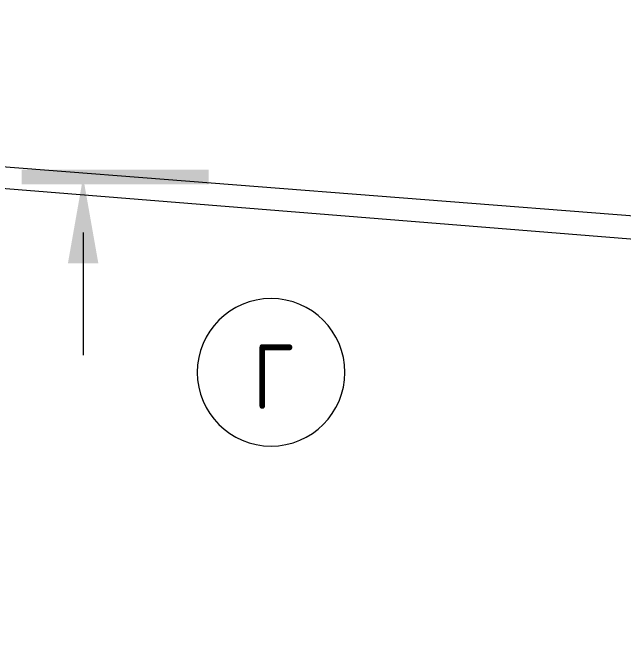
# Model space of a CAD drawing. Header units: millimetres. Extents: x -515342 to 330399, y -224905 to 507333.
# Drawn here: x -379804 to -376497, y 265969 to 269420 of the extents above; entities that cross this region are included whole.
import ezdxf

# ---------------------------------------------------------------- set-up
doc = ezdxf.new("R2010")
doc.units = ezdxf.units.MM
for name, color, linetype, lineweight in [('Оси', 7, 'Continuous', 0), ('Разрезы', 7, 'Continuous', 0), ('экспертиза ДУ', 1, 'Continuous', 0)]:
    doc.layers.add(name, color=color, linetype=linetype, lineweight=lineweight)
doc.styles.add('GOST Common', font='', dxfattribs={"width": 0.9, "height": 350})
doc.styles.get('GOST Common').set_extended_font_data('GOST Common')

# ---------------------------------------------------------------- blocks, each defined once
blk = doc.blocks.new('Ось сетки - Круг_Ø8 мм-6577-О_АР_П_3__6_750_План 3 этажа')
at = {"layer": 'Оси'}
for start, end in [(360, 180), (180, 360)]:
    blk.add_arc((0, 0), 4, start, end, dxfattribs=at)
blk = doc.blocks.new('Разрез - Номер вида спереди_3_5 мм-64067-О_АР_П_3__6_750_План 3 этажа')
at = {"layer": 'Разрезы'}
for points in [[(9.798, 0.404), (9.798, -0.394), (-0.333, -0.394), (-0.333, 0.404)], [(2.176, -4.675), (3, 0), (3.824, -4.675)]]:
    blk.add_hatch(color=256, dxfattribs=at).paths.add_polyline_path(points)
at = {"layer": 'Разрезы', "lineweight": 20}
blk.add_line((3, -3), (3, -9.663), dxfattribs=at)

msp = doc.modelspace()

# ---------------------------------------------------------------- linework, layer by layer
at = {"layer": 'экспертиза ДУ', "elevation": 0}
for points in [[(-448444.9427, 273966.9311), (-348692.2247, 265968.9217)], [(-347818.399, 266070.9894), (-448444.9427, 273966.9311)]]:
    msp.add_lwpolyline(points, dxfattribs=at)

# ---------------------------------------------------------------- block references
at = {"layer": 'Оси', "xscale": 99.99999999999993, "yscale": 99.99999999999993, "zscale": 99.99999999999993, "rotation": 269.9999999999994}
msp.add_blockref('Ось сетки - Круг_Ø8 мм-6577-О_АР_П_3__6_750_План 3 этажа', (-378404.8812, 267470.4137), dxfattribs=at)
at = {"layer": 'Разрезы', "xscale": 99.99999999999993, "yscale": 99.99999999999993, "zscale": 99.99999999999993}
msp.add_blockref('Разрез - Номер вида спереди_3_5 мм-64067-О_АР_П_3__6_750_План 3 этажа', (-379722.9664, 268529.1969), dxfattribs=at)

# ---------------------------------------------------------------- texts
at = {"layer": 'Оси', "insert": (-378503.3541, 267623.0007), "char_height": 350, "width": 274.177125, "attachment_point": 1, "style": 'GOST Common'}
msp.add_mtext('\\fGOST Common|b0|i0|c204|p34|;\\W.9;Г', dxfattribs=at)

doc.saveas('drawing.dxf')
